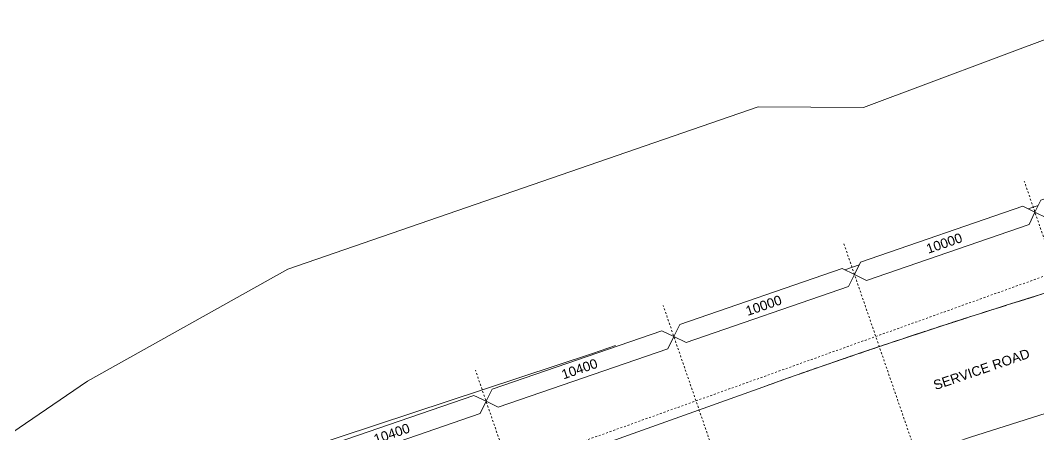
# Model space of a CAD drawing. Header units: metres. Extents: x -2477 to -2336, y 3945 to 4052.
# Drawn here: x -2450.4 to -2397.1, y 4022.4 to 4044.1 of the extents above; entities that cross this region are included whole.
import ezdxf

# ---------------------------------------------------------------- set-up
doc = ezdxf.new("R2010")
doc.units = ezdxf.units.M
doc.linetypes.add('AEC_Double Dash', pattern=[0.039, 0.015, -0.004, 0.006, -0.004, 0.006, -0.004])
doc.linetypes.add('Grid Line', pattern=[0.021, 0.012, -0.003, 0.003, -0.003])
for name, color, linetype, lineweight in [('A-ANNO-NOTE', 131, 'Continuous', 5), ('A-DETL-GENF', 92, 'Continuous', 5), ('A-FLOR', 192, 'Continuous', 5), ('C-PROP-LINE', 91, 'AEC_Double Dash', 13), ('C-TOPO', 7, 'Continuous', 5), ('G-ANNO-TEXT', 231, 'Continuous', 5), ('S-GRID', 1, 'Continuous', 5)]:
    doc.layers.add(name, color=color, linetype=linetype, lineweight=lineweight)
doc.styles.add('Arial', font='arial.ttf', dxfattribs={"height": 0.5})

# ---------------------------------------------------------------- blocks, each defined once
blk = doc.blocks.new('Family - ___-240017-ROOF - Part A')
at = {"layer": 'C-PROP-LINE'}
blk.add_line((-2388.364, 4033.725), (-2421.585, 4021.829), dxfattribs=at)
blk = doc.blocks.new('Dimension - Grids _2D_ - 1-200-1063973-ROOF - Part A')
at = {"layer": 'A-DETL-GENF'}
for p, q in [((-4.523, 0.5), (-5.023, 0)), ((-5.023, 0), (-4.523, 0.5)), ((-5.023, 0), (-4.523, -0.5)), ((-5.023, 0), (-4.523, -0.5)), ((4.877, 0.5), (-4.523, 0.5)), ((-4.523, 0.5), (4.877, 0.5)), ((5.377, 0), (4.877, 0.5)), ((5.377, 0), (4.877, 0.5)), ((4.877, -0.5), (5.377, 0)), ((5.377, 0), (4.877, -0.5)), ((-4.523, -0.5), (4.877, -0.5)), ((-4.523, -0.5), (4.877, -0.5))]:
    blk.add_line(p, q, dxfattribs=at)
blk = doc.blocks.new('Dimension - Grids _2D_ - 1-200-1063965-ROOF - Part A')
at = {"layer": 'A-DETL-GENF'}
for p, q in [((-4.323, 0.5), (-4.823, 0)), ((-4.823, 0), (-4.323, 0.5)), ((-4.823, 0), (-4.323, -0.5)), ((4.677, 0.5), (-4.323, 0.5)), ((-4.323, 0.5), (4.677, 0.5)), ((5.177, 0), (4.677, 0.5)), ((5.177, 0), (4.677, 0.5)), ((4.677, -0.5), (5.177, 0)), ((5.177, 0), (4.677, -0.5)), ((-4.823, 0), (-4.323, -0.5)), ((-4.323, -0.5), (4.677, -0.5)), ((-4.323, -0.5), (4.677, -0.5))]:
    blk.add_line(p, q, dxfattribs=at)

msp = doc.modelspace()

# ---------------------------------------------------------------- linework, layer by layer
at = {"layer": 'A-FLOR'}
msp.add_line((-2421.411, 4021.36), (-2411.511, 4024.905), dxfattribs=at)
msp.add_arc((-2296.592, 3702.791), 336, 101.5, 109.70228, dxfattribs=at)
msp.add_open_spline([(-2411.511, 4024.905), (-2400.296, 4028.922), (-2388.868, 4032.341), (-2377.291, 4035.145)], degree=3, dxfattribs=at)
at = {"layer": 'C-TOPO'}
for p, q in [((-2406.224, 4039.543), (-2394.037, 4044.1)), ((-2436.378, 4031.083), (-2411.741, 4039.579)), ((-2411.741, 4039.579), (-2406.224, 4039.543)), ((-2397.604, 4034.232), (-2397.082, 4034.405)), ((-2446.87, 4025.21), (-2436.378, 4031.083)), ((-2407.211, 4031.051), (-2406.465, 4031.298)), ((-2397.85, 4029.47), (-2398.106, 4029.39)), ((-2399.817, 4028.853), (-2400.032, 4028.784)), ((-2401.772, 4028.226), (-2401.954, 4028.167)), ((-2403.733, 4027.584), (-2403.872, 4027.538)), ((-2420.431, 4026.673), (-2419.214, 4027.076)), ((-2405.69, 4026.93), (-2405.787, 4026.897)), ((-2435.54, 4021.67), (-2420.431, 4026.673)), ((-2407.698, 4026.245), (-2407.633, 4026.268)), ((-2409.086, 4025.764), (-2409.595, 4025.585)), ((-2454.024, 4020.338), (-2446.87, 4025.21)), ((-2409.606, 4025.581), (-2409.577, 4025.591))]:
    msp.add_line(p, q, dxfattribs=at)
at = {"layer": 'C-TOPO', "flags": 128}
for points in [[(-2398.28, 4029.336), (-2398.048, 4029.408), (-2397.816, 4029.48)], [(-2397.816, 4029.48), (-2397.815, 4029.481), (-2397.813, 4029.481)], [(-2397.813, 4029.481), (-2397.581, 4029.553), (-2397.35, 4029.625)], [(-2397.35, 4029.625), (-2397.348, 4029.625), (-2397.346, 4029.626)], [(-2397.346, 4029.626), (-2397.115, 4029.697), (-2396.883, 4029.769)], [(-2400.151, 4028.746), (-2399.92, 4028.82), (-2399.688, 4028.893)], [(-2399.688, 4028.893), (-2399.687, 4028.894), (-2399.685, 4028.894)], [(-2399.685, 4028.894), (-2399.454, 4028.968), (-2399.222, 4029.041)], [(-2399.222, 4029.041), (-2399.221, 4029.041), (-2399.219, 4029.042)], [(-2399.219, 4029.042), (-2399.218, 4029.042), (-2399.216, 4029.043)], [(-2399.216, 4029.043), (-2398.988, 4029.115), (-2398.759, 4029.186)], [(-2398.759, 4029.186), (-2398.758, 4029.187), (-2398.756, 4029.187)], [(-2398.756, 4029.187), (-2398.521, 4029.261), (-2398.286, 4029.334)], [(-2398.286, 4029.334), (-2398.285, 4029.335), (-2398.283, 4029.335)], [(-2398.283, 4029.335), (-2398.281, 4029.336), (-2398.28, 4029.336)], [(-2401.55, 4028.298), (-2401.319, 4028.372), (-2401.088, 4028.447)], [(-2401.088, 4028.447), (-2401.087, 4028.447), (-2401.085, 4028.448)], [(-2401.085, 4028.448), (-2400.854, 4028.522), (-2400.623, 4028.596)], [(-2400.623, 4028.596), (-2400.621, 4028.596), (-2400.62, 4028.597)], [(-2400.62, 4028.597), (-2400.388, 4028.671), (-2400.157, 4028.745)], [(-2400.157, 4028.745), (-2400.156, 4028.745), (-2400.154, 4028.746)], [(-2400.154, 4028.746), (-2400.153, 4028.746), (-2400.151, 4028.746)], [(-2403.414, 4027.689), (-2403.184, 4027.765), (-2402.954, 4027.84)], [(-2402.954, 4027.84), (-2402.952, 4027.841), (-2402.951, 4027.842)], [(-2402.951, 4027.842), (-2402.72, 4027.917), (-2402.49, 4027.992)], [(-2402.49, 4027.992), (-2402.488, 4027.993), (-2402.486, 4027.994)], [(-2402.486, 4027.994), (-2402.485, 4027.994), (-2402.483, 4027.995)], [(-2402.483, 4027.995), (-2402.252, 4028.07), (-2402.022, 4028.145)], [(-2402.022, 4028.145), (-2402.02, 4028.145), (-2402.018, 4028.146)], [(-2402.018, 4028.146), (-2401.788, 4028.221), (-2401.557, 4028.296)], [(-2401.557, 4028.296), (-2401.555, 4028.296), (-2401.554, 4028.297)], [(-2401.554, 4028.297), (-2401.552, 4028.297), (-2401.55, 4028.298)], [(-2404.671, 4027.272), (-2404.476, 4027.337), (-2404.281, 4027.402)], [(-2404.281, 4027.402), (-2404.278, 4027.403), (-2404.276, 4027.404)], [(-2404.276, 4027.404), (-2404.081, 4027.469), (-2403.886, 4027.533)], [(-2403.886, 4027.533), (-2403.884, 4027.534), (-2403.882, 4027.535)], [(-2403.882, 4027.535), (-2403.652, 4027.611), (-2403.422, 4027.687)], [(-2403.422, 4027.687), (-2403.42, 4027.687), (-2403.418, 4027.688)], [(-2403.418, 4027.688), (-2403.416, 4027.689), (-2403.414, 4027.689)], [(-2406.396, 4026.691), (-2406.166, 4026.769), (-2405.936, 4026.847)], [(-2405.936, 4026.847), (-2405.933, 4026.848), (-2405.93, 4026.849)], [(-2405.93, 4026.849), (-2405.927, 4026.85), (-2405.924, 4026.851)], [(-2405.924, 4026.851), (-2405.69, 4026.93), (-2405.456, 4027.009)], [(-2405.456, 4027.009), (-2405.265, 4027.073), (-2405.074, 4027.137)], [(-2405.074, 4027.137), (-2405.072, 4027.138), (-2405.07, 4027.139)], [(-2405.07, 4027.139), (-2404.875, 4027.204), (-2404.68, 4027.269)], [(-2404.68, 4027.269), (-2404.677, 4027.27), (-2404.675, 4027.271)], [(-2404.675, 4027.271), (-2404.673, 4027.272), (-2404.671, 4027.272)], [(-2407.792, 4026.213), (-2407.562, 4026.292), (-2407.332, 4026.371)], [(-2407.332, 4026.371), (-2407.33, 4026.372), (-2407.328, 4026.372)], [(-2407.328, 4026.372), (-2407.326, 4026.373), (-2407.324, 4026.374)], [(-2407.324, 4026.374), (-2407.094, 4026.453), (-2406.864, 4026.531)], [(-2406.864, 4026.531), (-2406.862, 4026.532), (-2406.86, 4026.533)], [(-2406.86, 4026.533), (-2406.63, 4026.611), (-2406.4, 4026.69)], [(-2406.4, 4026.69), (-2406.398, 4026.69), (-2406.396, 4026.691)], [(-2409.652, 4025.565), (-2409.423, 4025.646), (-2409.194, 4025.726)], [(-2409.194, 4025.726), (-2409.192, 4025.727), (-2409.19, 4025.727)], [(-2409.19, 4025.727), (-2409.188, 4025.728), (-2409.186, 4025.729)], [(-2409.186, 4025.729), (-2408.956, 4025.809), (-2408.726, 4025.889)], [(-2408.726, 4025.889), (-2408.724, 4025.89), (-2408.722, 4025.89)], [(-2408.722, 4025.89), (-2408.493, 4025.97), (-2408.263, 4026.05)], [(-2408.263, 4026.05), (-2408.259, 4026.051), (-2408.255, 4026.053)], [(-2408.255, 4026.053), (-2408.025, 4026.132), (-2407.795, 4026.212)], [(-2407.795, 4026.212), (-2407.794, 4026.212), (-2407.792, 4026.213)], [(-2410.964, 4025.101), (-2410.748, 4025.178), (-2410.532, 4025.254)], [(-2410.532, 4025.254), (-2410.53, 4025.255), (-2410.528, 4025.256)], [(-2410.528, 4025.256), (-2410.526, 4025.257), (-2410.524, 4025.257)], [(-2410.524, 4025.257), (-2410.307, 4025.334), (-2410.089, 4025.411)], [(-2410.089, 4025.411), (-2410.087, 4025.412), (-2410.085, 4025.413)], [(-2410.085, 4025.413), (-2409.87, 4025.488), (-2409.656, 4025.564)], [(-2409.656, 4025.564), (-2409.654, 4025.564), (-2409.652, 4025.565)], [(-2411.511, 4024.905), (-2411.459, 4024.924), (-2411.407, 4024.943)], [(-2411.407, 4024.943), (-2411.405, 4024.943), (-2411.403, 4024.944)], [(-2411.403, 4024.944), (-2411.401, 4024.945), (-2411.399, 4024.946)], [(-2411.399, 4024.946), (-2411.183, 4025.023), (-2410.968, 4025.1)], [(-2410.968, 4025.1), (-2410.966, 4025.1), (-2410.964, 4025.101)]]:
    msp.add_lwpolyline(points, dxfattribs=at)
at = {"layer": 'C-TOPO'}
for start, end in [(107.12617, 107.2785), (107.11993, 107.24751), (107.46612, 107.62477), (107.4656, 107.5974), (107.814, 107.97103), (107.81236, 107.94887), (108.16368, 108.31729), (108.16074, 108.29883), (108.51536, 108.66354), (108.51175, 108.65046), (108.87144, 109.00979), (108.86789, 109.00012), (109.23814, 109.35052)]:
    msp.add_arc((-2298.111, 3708.232), 336.366, start, end, dxfattribs=at)
at = {"layer": 'S-GRID', "linetype": 'Grid Line'}
for p, q in [((-2374.671, 3968.484), (-2397.811, 4035.686)), ((-2385.281, 3968.582), (-2407.266, 4032.43)), ((-2395.149, 3966.526), (-2416.721, 4029.175)), ((-2404.982, 3963.14), (-2426.554, 4025.789))]:
    msp.add_line(p, q, dxfattribs=at)

# ---------------------------------------------------------------- block references
at = {"layer": 'A-DETL-GENF', "rotation": 19.00040712023049}
for name, p in [('Dimension - Grids _2D_ - 1-200-1063965-ROOF - Part A', (-2392.691, 4035.63)), ('Dimension - Grids _2D_ - 1-200-1063965-ROOF - Part A', (-2402.146, 4032.374)), ('Dimension - Grids _2D_ - 1-200-1063965-ROOF - Part A', (-2411.601, 4029.119)), ('Dimension - Grids _2D_ - 1-200-1063973-ROOF - Part A', (-2421.245, 4025.798)), ('Dimension - Grids _2D_ - 1-200-1063973-ROOF - Part A', (-2431.079, 4022.412))]:
    msp.add_blockref(name, p, dxfattribs=at)
at = {"layer": 'C-PROP-LINE'}
msp.add_blockref('Family - ___-240017-ROOF - Part A', (0, 0), dxfattribs=at)

# ---------------------------------------------------------------- texts
at = {"layer": 'A-ANNO-NOTE', "char_height": 0.5, "width": 2.32489, "attachment_point": 1, "rotation": 19.0004, "style": 'Arial'}
for s, insert in [('10000', (-2403.004, 4032.357)), ('10000', (-2412.46, 4029.102)), ('10400', (-2422.104, 4025.781)), ('10400', (-2431.937, 4022.395))]:
    msp.add_mtext(s, dxfattribs=dict(at, insert=insert))
at = {"layer": 'G-ANNO-TEXT', "color": 7, "insert": (-2402.628, 4025.221), "char_height": 0.5, "width": 6.38143, "attachment_point": 1, "rotation": 18.9165, "style": 'Arial'}
msp.add_mtext('SERVICE ROAD', dxfattribs=at)

doc.saveas('drawing.dxf')
